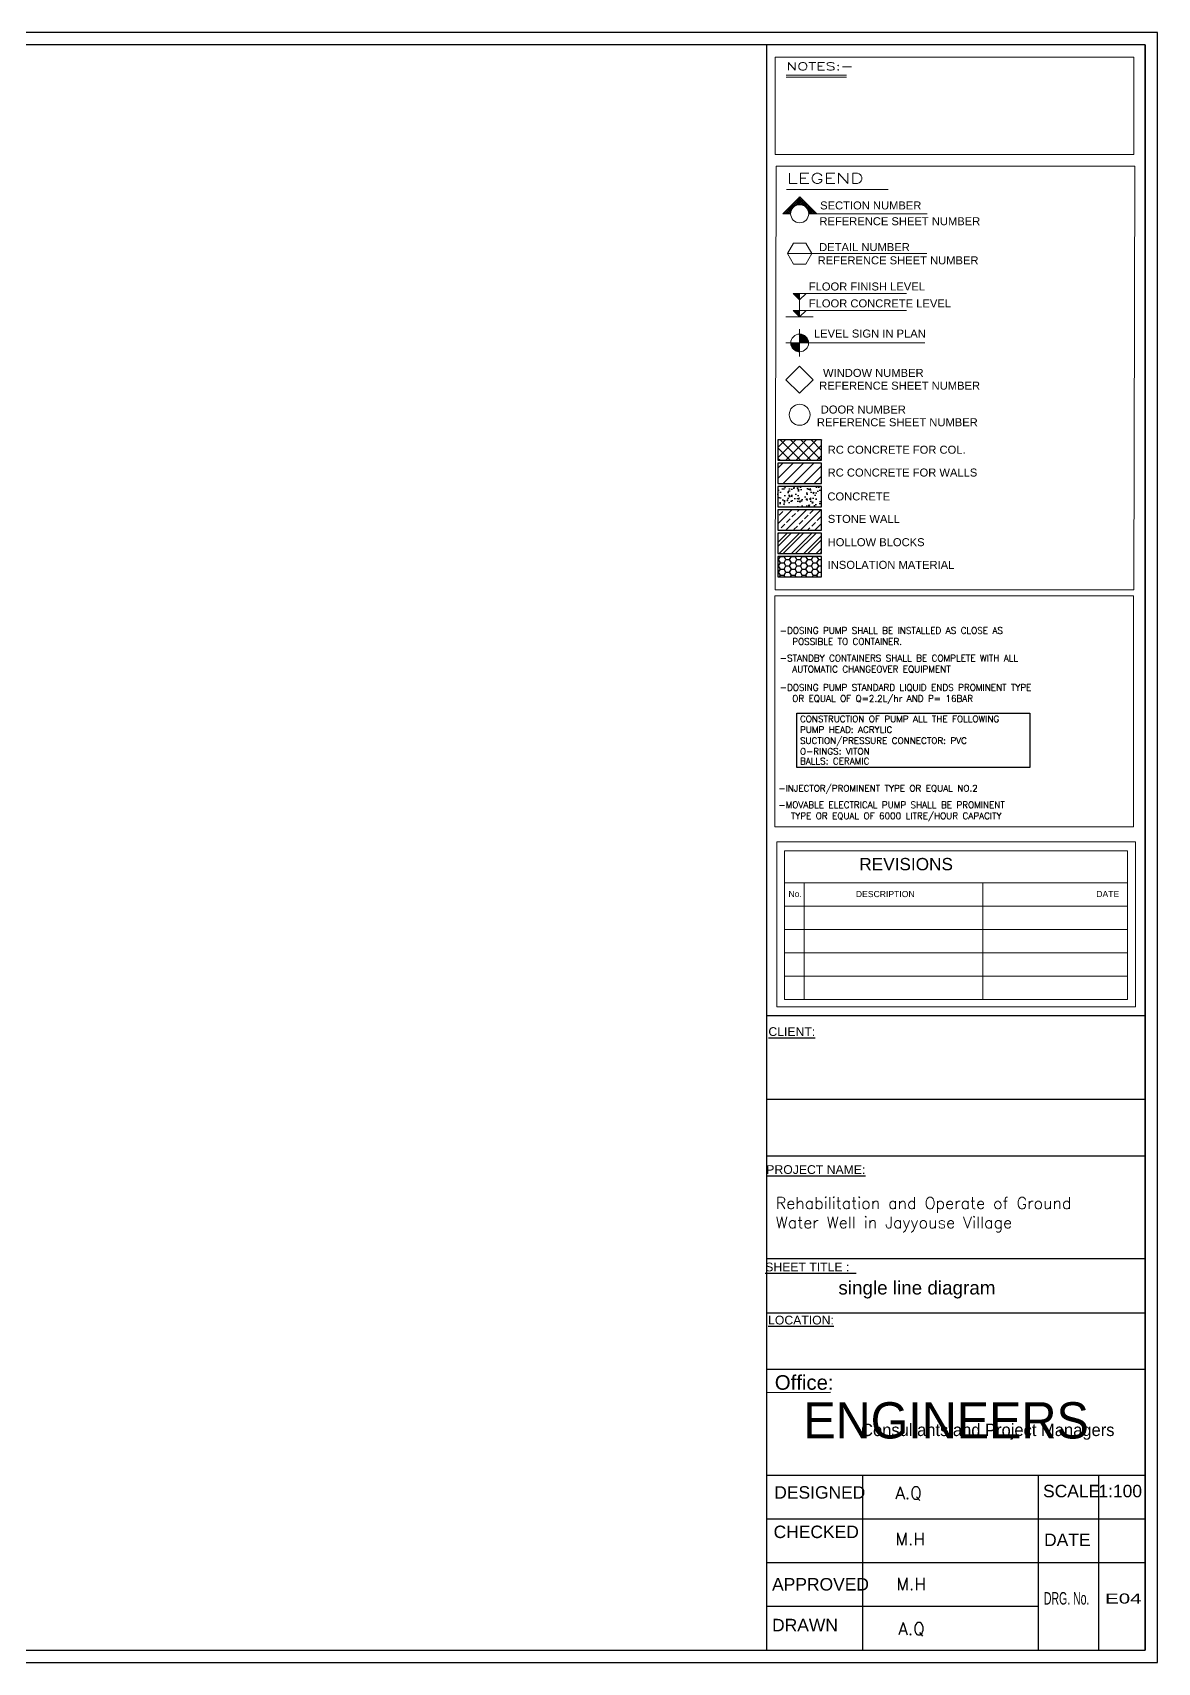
# Model space of a CAD drawing. Header units: inches. Extents: x 191440 to 383551, y 141449 to 284946.
# Drawn here: x 191798.75 to 191826.01, y 141492.66 to 141532.16 of the extents above; entities that cross this region are included whole.
import ezdxf
from ezdxf.enums import TextEntityAlignment as Align

# ---------------------------------------------------------------- set-up
doc = ezdxf.new("R2010")
doc.units = ezdxf.units.IN
doc.header["$MEASUREMENT"] = 0
for name, color, linetype in [('dim-f', 8, 'Continuous'), ('HEAD', 5, 'Continuous'), ('I - Outline', 60, 'Continuous'), ('VP', 7, 'Continuous')]:
    doc.layers.add(name, color=color, linetype=linetype)
doc.styles.add('5MM', font='simplex.shx', dxfattribs={"height": 1.25})
doc.styles.add('ROMAND10', font='ROMAND.shx', dxfattribs={"height": 0.2})
doc.styles.add('ROMANS', font='romans', dxfattribs={"height": 1})
doc.styles.add('ROMANT', font='ROMAND.SHX')
doc.styles.get("Standard").update_dxf_attribs({"font": 'txt.shx', "height": 0.2})
doc.styles.add('STYLE7', font='swissi.ttf')

# ---------------------------------------------------------------- blocks, each defined once
blk = doc.blocks.new('engineers')
at = {"layer": 'dim-f', "char_height": 1.25, "attachment_point": 1, "style": '5MM'}
for s, width, insert in [('\\pt0.5;{\\fGill Sans MT|b0|i0|c0|p34;\\H1.08x;\\C30;\\c2254834;ENGINEERS\\P\\ptz;   \\P\\H0.92593x;  }', 116.5, (16.033, 18.44)), ('{\\fGill Sans MT|b0|i0|c0|p34;\\H1.08x;\\C152;\\c12285479; \\H0.34074x;Consultants and Project Managers}', 11.50217, (17.683, 17.64))]:
    blk.add_mtext_dynamic_manual_height_columns(s, width=width, gutter_width=6.25, heights=[0], dxfattribs=dict(at, insert=insert))

msp = doc.modelspace()

# ---------------------------------------------------------------- hatches: boundary and pattern name
at = {"layer": 'I - Outline'}
h = msp.add_hatch(dxfattribs=at)
h.set_pattern_fill('ANSI37', color=8, scale=1.411978)
h.set_pattern_definition([(45, (190914.48858, 141495.38974), (-0.124802422, 0.124802422), []), (135, (190914.48858, 141495.38974), (-0.124802422, -0.124802422), [])])
h.paths.add_polyline_path([(191817.87225, 141522.28792), (191816.81327, 141522.28792), (191816.81327, 141521.79373), (191817.87225, 141521.79373)])
h = msp.add_hatch(dxfattribs=at)
h.set_pattern_fill('ANSI31', color=8, scale=1.411978)
h.set_pattern_definition([(45, (190914.48858, 141495.38974), (-0.124802422, 0.124802422), [])])
h.paths.add_polyline_path([(191817.87225, 141521.22894), (191817.87225, 141521.72313), (191816.81327, 141521.72313), (191816.81327, 141521.22894)])
h = msp.add_hatch(dxfattribs=at)
h.set_pattern_fill('AR-CONC', color=8, scale=0.042359)
h.set_pattern_definition([(50, (190914.48858, 141495.38974), (0.30382673, -0.026581394), [0.03176951, -0.34946461]), (355, (190914.48858, 141495.38974), (-0.05877416, 0.31862367), [0.02541561, -0.27957169]), (100.451444, (190914.5139, 141495.38752), (0.24505257, 0.29204228), [0.02699993, -0.29699922]), (46.1842, (190914.4886, 141495.47445), (0.45207645, -0.07011289), [0.04765426, -0.52419691]), (96.635635, (190914.52626, 141495.4686), (0.3959167, 0.41263027), [0.04049992, -0.44549908]), (351.184164, (190914.4886, 141495.47445), (0.3959167, 0.41263027), [0.03812341, -0.41935753]), (21, (190914.53094, 141495.45327), (0.25284593, -0.17054673), [0.03176951, -0.34946461]), (326, (190914.53094, 141495.45327), (0.10306678, 0.30716882), [0.02541561, -0.27957169]), (71.451445, (190914.552, 141495.43906), (0.35591271, 0.13662209), [0.02699993, -0.29699922]), (37.5, (190914.48858, 141495.38974), (0.005150835, 0.141011662), [0, -0.27618294, 0, -0.283807623, 0, -0.28063067]), (7.5, (190914.48858, 141495.38974), (0.111434537, 0.167070224), [0, -0.161812704, 0, -0.269829038, 0, -0.10695735]), (327.5, (190914.39412, 141495.38974), (0.226123696, -0.009554096), [0, -0.105898367, 0, -0.330402904, 0, -0.438419238]), (317.5, (190914.35176, 141495.38974), (0.24703385, 0.042403816), [0, -0.137667877, 0, -0.219421416, 0, -0.3113412])])
h.paths.add_polyline_path([(191817.87225, 141521.15834), (191816.81327, 141521.15834), (191816.81327, 141520.66415), (191817.87225, 141520.66415)])
h = msp.add_hatch(dxfattribs=at)
h.set_pattern_fill('ANSI33', color=8, scale=0.988385)
h.set_pattern_definition([(45, (190914.48858, 141495.38974), (-0.17472339, 0.17472339), []), (45, (190914.6633, 141495.38974), (-0.17472339, 0.17472339), [0.123548094, -0.061774047])])
h.paths.add_polyline_path([(191817.87225, 141520.59355), (191816.81327, 141520.59355), (191816.81327, 141520.09935), (191817.87225, 141520.09935)])
h = msp.add_hatch(dxfattribs=at)
h.set_pattern_fill('ANSI32', color=8, scale=0.564791)
h.set_pattern_definition([(45, (190914.48858, 141495.38974), (-0.149762906, 0.149762906), []), (45, (190914.58843, 141495.38974), (-0.149762906, 0.149762906), [])])
h.paths.add_polyline_path([(191817.87225, 141520.02876), (191816.81327, 141520.02876), (191816.81327, 141519.53456), (191817.87225, 141519.53456)])
h = msp.add_hatch(dxfattribs=at)
h.set_pattern_fill('HONEY', color=8, scale=0.705989)
h.set_pattern_definition([(0, (190914.488584, 141495.389736), (0.132372958, 0.076425563), [0.088248639, -0.176497278]), (120, (190914.488584, 141495.389736), (-0.132372958, 0.076425563), [0.088248639, -0.176497278]), (60, (190914.488584, 141495.389736), (0, 0.152851126), [-0.176497278, 0.088248639])])
h.paths.add_polyline_path([(191817.87225, 141519.46396), (191816.81327, 141519.46396), (191816.81327, 141518.96977), (191817.87225, 141518.96977)])

# ---------------------------------------------------------------- linework, layer by layer
msp.add_lwpolyline([(191826.00873, 141532.15898), (191768.50873, 141532.15898), (191768.50873, 141492.65898), (191826.00873, 141492.65898), (191826.00873, 141532.15898)])
for points in [[(191825.70873, 141531.85898), (191768.80873, 141531.85898), (191768.80873, 141492.95898), (191825.70873, 141492.95898)], [(191817.26779, 141515.66491), (191822.91432, 141515.66491), (191822.91432, 141514.34551), (191817.26779, 141514.34551)]]:
    msp.add_lwpolyline(points, close=True)
at = {"layer": 'I - Outline', "color": 7}
for p, q in [((191816.54514, 141492.95898), (191816.54574, 141531.85885)), ((191825.70873, 141531.85898), (191825.70873, 141492.95898)), ((191825.71552, 141508.33065), (191816.54467, 141508.33053)), ((191825.69902, 141506.2976), (191816.54606, 141506.29747)), ((191816.54544, 141504.93434), (191825.71641, 141504.93446)), ((191816.54544, 141504.93434), (191825.71641, 141504.93446)), ((191825.70872, 141502.43801), (191816.54527, 141502.43812)), ((191816.54501, 141501.13116), (191825.71571, 141501.13128)), ((191825.71589, 141499.76085), (191816.54504, 141499.76072)), ((191816.54515, 141497.19707), (191825.71585, 141497.1972)), ((191818.86064, 141497.1971), (191818.86072, 141492.95898)), ((191823.12186, 141497.19714), (191823.12194, 141492.95898)), ((191824.57915, 141497.19718), (191824.57923, 141492.95898)), ((191816.54516, 141496.13809), (191825.71586, 141496.13821)), ((191816.54518, 141495.0791), (191825.71588, 141495.07923)), ((191816.54519, 141494.02012), (191823.12192, 141494.02024))]:
    msp.add_line(p, q, dxfattribs=at)
at = {"layer": 'I - Outline', "color": 8, "lineweight": 0}
for p, q in [((191816.7455, 141529.20656), (191816.74574, 141531.56514)), ((191816.74574, 141531.56514), (191825.43766, 141531.56526)), ((191825.43766, 141531.56526), (191825.43742, 141529.20667)), ((191817.01513, 141531.12948), (191818.47816, 141531.12951)), ((191817.01513, 141531.08132), (191818.47816, 141531.08135)), ((191825.43742, 141529.20667), (191816.7455, 141529.20656)), ((191816.74569, 141518.65385), (191816.77384, 141528.92416)), ((191816.77384, 141528.92416), (191825.46576, 141528.92428)), ((191825.46576, 141528.92428), (191825.43761, 141518.65397)), ((191817.02506, 141528.35943), (191819.48783, 141528.35947)), ((191817.12177, 141527.76867), (191816.93109, 141527.76867)), ((191816.96542, 141527.76867), (191816.94826, 141527.78583)), ((191817.01216, 141527.76867), (191816.97163, 141527.8092)), ((191817.05891, 141527.76867), (191816.995, 141527.83258)), ((191817.10566, 141527.76867), (191817.01837, 141527.85595)), ((191817.12367, 141527.7974), (191817.04175, 141527.87932)), ((191817.04586, 141527.76867), (191817.14617, 141527.86899)), ((191817.13226, 141527.83555), (191817.06512, 141527.9027)), ((191817.14597, 141527.86859), (191817.08849, 141527.92607)), ((191817.0926, 141527.76867), (191817.12405, 141527.80012)), ((191817.16381, 141527.8975), (191817.11186, 141527.94944)), ((191817.18534, 141527.92271), (191817.13523, 141527.97282)), ((191817.21043, 141527.94437), (191817.15861, 141527.99619)), ((191817.2392, 141527.96234), (191817.18198, 141528.01956)), ((191817.27209, 141527.9762), (191817.20535, 141528.04294)), ((191817.31003, 141527.985), (191817.22872, 141528.06631)), ((191817.23987, 141527.96269), (191817.34019, 141528.06301)), ((191817.30874, 141527.98482), (191817.34019, 141528.01627)), ((191817.41444, 141527.97409), (191817.34019, 141528.04834)), ((191817.35521, 141527.98658), (191817.34019, 141528.00159)), ((191817.39699, 141527.97958), (191817.47155, 141528.05414)), ((191817.43133, 141527.96717), (191817.49492, 141528.03077)), ((191817.46133, 141527.95042), (191817.5183, 141528.0074)), ((191817.48755, 141527.9299), (191817.54167, 141527.98402)), ((191817.5102, 141527.9058), (191817.56504, 141527.96065)), ((191817.52923, 141527.87809), (191817.58842, 141527.93728)), ((191817.54431, 141527.84642), (191817.61179, 141527.91391)), ((191817.61986, 141527.76868), (191817.5456, 141527.84294)), ((191817.55466, 141527.81003), (191817.63516, 141527.89054)), ((191817.57311, 141527.76868), (191817.55809, 141527.7837)), ((191820.43245, 141527.76873), (191817.55861, 141527.76868)), ((191817.56006, 141527.76868), (191817.65854, 141527.86716)), ((191817.6068, 141527.76868), (191817.68191, 141527.84379)), ((191817.65355, 141527.76868), (191817.70528, 141527.82042)), ((191817.70029, 141527.76868), (191817.72866, 141527.79705)), ((191817.74704, 141527.76868), (191817.75203, 141527.77367)), ((191817.19435, 141527.05387), (191817.04849, 141526.80123)), ((191817.48607, 141527.05387), (191817.19435, 141527.05387)), ((191817.63193, 141526.80124), (191817.48607, 141527.05387)), ((191820.42326, 141526.80129), (191817.04849, 141526.80123)), ((191817.04849, 141526.80123), (191817.19436, 141526.5486)), ((191817.19436, 141526.5486), (191817.48608, 141526.5486)), ((191817.48608, 141526.5486), (191817.63193, 141526.80124)), ((191817.18386, 141525.8331), (191819.93229, 141525.83315)), ((191817.34023, 141525.68306), (191817.18386, 141525.8331)), ((191817.19122, 141525.82603), (191817.19828, 141525.8331)), ((191817.19917, 141525.8184), (191817.21387, 141525.8331)), ((191817.20712, 141525.81077), (191817.22945, 141525.8331)), ((191817.21508, 141525.80314), (191817.24503, 141525.8331)), ((191817.22303, 141525.79552), (191817.26061, 141525.8331)), ((191817.23098, 141525.78789), (191817.27619, 141525.8331)), ((191817.23893, 141525.78026), (191817.29177, 141525.8331)), ((191817.24688, 141525.77263), (191817.30736, 141525.8331)), ((191817.25484, 141525.765), (191817.32294, 141525.8331)), ((191817.26279, 141525.75737), (191817.33852, 141525.8331)), ((191817.27074, 141525.74974), (191817.34023, 141525.81923)), ((191817.27869, 141525.74211), (191817.34023, 141525.80365)), ((191817.28664, 141525.73448), (191817.34023, 141525.78806)), ((191817.2946, 141525.72685), (191817.34023, 141525.77248)), ((191817.30255, 141525.71922), (191817.34023, 141525.7569)), ((191817.3105, 141525.71159), (191817.34023, 141525.74132)), ((191817.34023, 141525.8331), (191817.34024, 141525.27151)), ((191817.34023, 141525.68306), (191817.4966, 141525.8331)), ((191817.18387, 141525.42155), (191819.9323, 141525.4216)), ((191817.34024, 141525.27151), (191817.18387, 141525.42155)), ((191817.18795, 141525.41763), (191817.19187, 141525.42155)), ((191817.1959, 141525.41), (191817.20745, 141525.42155)), ((191817.20386, 141525.40237), (191817.22303, 141525.42155)), ((191817.21181, 141525.39474), (191817.23862, 141525.42155)), ((191817.21976, 141525.38711), (191817.2542, 141525.42155)), ((191817.22771, 141525.37948), (191817.26978, 141525.42155)), ((191817.23566, 141525.37185), (191817.28536, 141525.42155)), ((191817.24362, 141525.36422), (191817.30094, 141525.42155)), ((191817.25157, 141525.35659), (191817.31653, 141525.42155)), ((191817.25952, 141525.34896), (191817.33211, 141525.42155)), ((191817.26747, 141525.34133), (191817.34024, 141525.4141)), ((191817.27542, 141525.3337), (191817.34024, 141525.39852)), ((191817.28338, 141525.32607), (191817.34024, 141525.38294)), ((191817.29133, 141525.31844), (191817.34024, 141525.36735)), ((191817.29928, 141525.31081), (191817.34024, 141525.35177)), ((191817.31845, 141525.70396), (191817.34023, 141525.72574)), ((191817.3264, 141525.69633), (191817.34023, 141525.71015)), ((191817.33436, 141525.6887), (191817.34023, 141525.69457)), ((191817.34024, 141525.27151), (191817.49661, 141525.42156)), ((191817.00918, 141525.2715), (191817.6713, 141525.27152)), ((191817.30723, 141525.30318), (191817.34024, 141525.33619)), ((191817.31518, 141525.29555), (191817.34024, 141525.32061)), ((191817.32313, 141525.28792), (191817.34024, 141525.30503)), ((191817.33109, 141525.28029), (191817.34024, 141525.28945)), ((191817.33904, 141525.27266), (191817.34024, 141525.27386)), ((191817.34025, 141524.9681), (191817.34026, 141524.30598)), ((191817.00919, 141524.63703), (191820.37486, 141524.6371)), ((191817.12611, 141524.62343), (191817.13972, 141524.63704)), ((191817.12749, 141524.60922), (191817.1553, 141524.63704)), ((191817.12967, 141524.59583), (191817.17088, 141524.63704)), ((191817.13256, 141524.58313), (191817.18647, 141524.63704)), ((191817.13607, 141524.57106), (191817.20205, 141524.63704)), ((191817.14016, 141524.55956), (191817.21763, 141524.63704)), ((191817.14476, 141524.54858), (191817.23321, 141524.63704)), ((191817.14985, 141524.5381), (191817.24879, 141524.63704)), ((191817.15541, 141524.52807), (191817.26437, 141524.63704)), ((191817.16141, 141524.51848), (191817.27996, 141524.63704)), ((191817.16783, 141524.50932), (191817.29554, 141524.63704)), ((191817.17466, 141524.50058), (191817.31112, 141524.63704)), ((191817.1819, 141524.49224), (191817.3267, 141524.63704)), ((191817.18955, 141524.4843), (191817.34025, 141524.63501)), ((191817.19759, 141524.47676), (191817.34025, 141524.61943)), ((191817.20604, 141524.46962), (191817.34025, 141524.60384)), ((191817.21489, 141524.4629), (191817.34025, 141524.58826)), ((191817.22416, 141524.45658), (191817.34025, 141524.57268)), ((191817.23386, 141524.4507), (191817.34025, 141524.5571)), ((191817.34025, 141524.83757), (191817.35386, 141524.85118)), ((191817.34025, 141524.82199), (191817.36806, 141524.8498)), ((191817.34025, 141524.80641), (191817.38146, 141524.84762)), ((191817.34025, 141524.79083), (191817.39415, 141524.84473)), ((191817.34025, 141524.77524), (191817.40622, 141524.84122)), ((191817.34025, 141524.75966), (191817.41772, 141524.83714)), ((191817.34025, 141524.74408), (191817.4287, 141524.83254)), ((191817.34025, 141524.7285), (191817.43919, 141524.82744)), ((191817.34025, 141524.71292), (191817.44922, 141524.82189)), ((191817.34025, 141524.69734), (191817.4588, 141524.81589)), ((191817.34025, 141524.68175), (191817.46796, 141524.80947)), ((191817.34025, 141524.66617), (191817.47671, 141524.80263)), ((191817.34025, 141524.65059), (191817.48505, 141524.79539)), ((191817.34228, 141524.63704), (191817.49299, 141524.78775)), ((191817.35787, 141524.63704), (191817.50053, 141524.77971)), ((191817.37345, 141524.63704), (191817.50766, 141524.77126)), ((191817.38903, 141524.63704), (191817.51439, 141524.76241)), ((191817.40461, 141524.63704), (191817.5207, 141524.75314)), ((191817.42019, 141524.63704), (191817.52659, 141524.74344)), ((191817.43577, 141524.63704), (191817.53202, 141524.7333)), ((191817.45136, 141524.63704), (191817.53699, 141524.72268)), ((191817.46694, 141524.63704), (191817.54147, 141524.71157)), ((191817.48252, 141524.63704), (191817.5454, 141524.69993)), ((191817.4981, 141524.63704), (191817.54876, 141524.6877)), ((191817.51368, 141524.63704), (191817.55147, 141524.67483)), ((191817.52927, 141524.63704), (191817.55346, 141524.66124)), ((191817.54485, 141524.63704), (191817.5546, 141524.6468)), ((191817.244, 141524.44526), (191817.34025, 141524.54152)), ((191817.25462, 141524.4403), (191817.34025, 141524.52594)), ((191817.26573, 141524.43582), (191817.34025, 141524.51035)), ((191817.27737, 141524.43189), (191817.34025, 141524.49477)), ((191817.2896, 141524.42853), (191817.34026, 141524.47919)), ((191817.30247, 141524.42582), (191817.34026, 141524.46361)), ((191817.31606, 141524.42383), (191817.34026, 141524.44803)), ((191817.3305, 141524.42269), (191817.34026, 141524.43244)), ((191817.33682, 141524.07436), (191817.00921, 141523.74674)), ((191817.66444, 141523.74675), (191817.33682, 141524.07436)), ((191817.00921, 141523.74674), (191817.33683, 141523.41913)), ((191817.33683, 141523.41913), (191817.66444, 141523.74675)), ((191825.43761, 141518.65397), (191816.74569, 141518.65385)), ((191816.7367, 141518.50718), (191825.42862, 141518.50729)), ((191816.73681, 141512.91091), (191816.7367, 141518.50718)), ((191825.42862, 141518.50729), (191825.42873, 141512.91102)), ((191825.42873, 141512.91102), (191816.73681, 141512.91091)), ((191816.78405, 141512.54867), (191825.47597, 141512.54878)), ((191816.78413, 141508.54424), (191816.78405, 141512.54867)), ((191816.97368, 141512.32465), (191825.28635, 141512.32476)), ((191816.97375, 141508.72828), (191816.97368, 141512.32465)), ((191825.28635, 141512.32476), (191825.28642, 141508.72839)), ((191825.47597, 141512.54878), (191825.47605, 141508.54436)), ((191816.9737, 141511.55375), (191825.28637, 141511.55386)), ((191817.44985, 141511.55376), (191817.4499, 141508.72829)), ((191821.77862, 141511.55385), (191821.77868, 141508.72838)), ((191816.97371, 141510.98866), (191825.28638, 141510.98877)), ((191816.97372, 141510.42357), (191825.28639, 141510.42368)), ((191816.97373, 141509.85847), (191825.2864, 141509.85858)), ((191816.97374, 141509.29338), (191825.28641, 141509.29349)), ((191825.47605, 141508.54436), (191816.78413, 141508.54424)), ((191825.28642, 141508.72839), (191816.97375, 141508.72828))]:
    msp.add_line(p, q, dxfattribs=at)
at = {"layer": 'I - Outline', "color": 8}
for p, q in [((191816.93109, 141527.76867), (191817.34405, 141528.18164)), ((191816.95237, 141527.76867), (191817.34019, 141528.1565)), ((191816.99911, 141527.76867), (191817.34019, 141528.10976)), ((191817.34019, 141528.04834), (191817.27547, 141528.11306)), ((191817.34019, 141528.09508), (191817.29884, 141528.13643)), ((191817.34019, 141528.14183), (191817.32221, 141528.1598)), ((191817.34019, 141527.98709), (191817.34018, 141528.17777)), ((191817.34019, 141528.1565), (191817.35468, 141528.171)), ((191817.34019, 141528.10976), (191817.37806, 141528.14763)), ((191817.71335, 141527.76868), (191817.34019, 141528.14183)), ((191817.34019, 141528.06301), (191817.40143, 141528.12426)), ((191817.75702, 141527.76868), (191817.34405, 141528.18164)), ((191817.34019, 141528.00159), (191817.2521, 141528.08968)), ((191817.34019, 141528.01627), (191817.4248, 141528.10089)), ((191817.6666, 141527.76868), (191817.34019, 141528.09508)), ((191817.35711, 141527.98644), (191817.44818, 141528.07751))]:
    msp.add_line(p, q, dxfattribs=at)
at = {"layer": 'I - Outline', "color": 4}
msp.add_line((191816.54524, 141499.20206), (191818.08403, 141499.20695), dxfattribs=at)
at = {"layer": 'I - Outline', "color": 8}
for points in [[(191817.87225, 141522.28792), (191816.81327, 141522.28792), (191816.81327, 141521.79373), (191817.87225, 141521.79373)], [(191817.87225, 141521.72313), (191816.81327, 141521.72313), (191816.81327, 141521.22894), (191817.87225, 141521.22894)], [(191817.87225, 141521.15834), (191816.81327, 141521.15834), (191816.81327, 141520.66415), (191817.87225, 141520.66415)], [(191817.87225, 141520.59355), (191816.81327, 141520.59355), (191816.81327, 141520.09935), (191817.87225, 141520.09935)], [(191817.87225, 141520.02876), (191816.81327, 141520.02876), (191816.81327, 141519.53456), (191817.87225, 141519.53456)], [(191817.87225, 141519.46396), (191816.81327, 141519.46396), (191816.81327, 141518.96977), (191817.87225, 141518.96977)]]:
    msp.add_lwpolyline(points, close=True, dxfattribs=at)
at = {"layer": 'I - Outline', "color": 8, "lineweight": 0}
for centre, radius in [((191817.34019, 141527.76868), 0.21842), ((191817.34025, 141524.63704), 0.21457), ((191817.34029, 141522.89655), 0.25338)]:
    msp.add_circle(centre, radius, dxfattribs=at)

# ---------------------------------------------------------------- block references
at = {"layer": 'I - Outline', "xscale": 0.6506395646974747, "yscale": 0.6506395646974747, "zscale": 0.6506395646974747, "rotation": 0.0010941101885149}
msp.add_blockref('engineers', (191806.9974, 141486.96636), dxfattribs=at)

# ---------------------------------------------------------------- texts
at = {"layer": 'HEAD', "color": 7, "style": 'ROMANS'}
for s, p in [(' -DOSING PUMP SHALL BE INSTALLED AS CLOSE AS ', (191816.75295, 141517.58893)), ('POSSIBLE TO CONTAINER.', (191817.16124, 141517.32209)), (' -STANDBY CONTAINERS SHALL BE COMPLETE WITH ALL ', (191816.75295, 141516.92018)), ('AUTOMATIC CHANGEOVER EQUIPMENT', (191817.16124, 141516.65334)), (' -DOSING PUMP STANDARD LIQUID ENDS PROMINENT TYPE ', (191816.75295, 141516.20916)), ('OR EQUAL OF Q=2.2L/hr AND P= 16BAR', (191817.16124, 141515.94232)), ('CONSTRUCTION OF PUMP ALL THE FOLLOWING', (191817.34812, 141515.4465)), ('SUCTION/PRESSURE CONNECTOR: PVC', (191817.34812, 141514.92027)), ('PUMP HEAD: ACRYLIC', (191817.34812, 141515.1872)), ('O-RINGS: VITON', (191817.34812, 141514.66096)), ('BALLS: CERAMIC', (191817.34812, 141514.42454)), (' -INJECTOR/PROMINENT TYPE OR EQUAL NO.2', (191816.71848, 141513.76547)), (' -MOVABLE ELECTRICAL PUMP SHALL BE PROMINENT ', (191816.71848, 141513.36359)), ('TYPE OR EQUAL OF 6000 LITRE/HOUR CAPACITY', (191817.12678, 141513.09675))]:
    msp.add_text(s, height=0.1563047, dxfattribs=at).set_placement(p)
at = {"layer": 'I - Outline', "color": 7, "style": 'ROMANT', "width": 1.5}
for s, height, p in [('NOTES:-', 0.187366, (191817.01848, 141531.24611)), ('LEGEND', 0.243576, (191817.03244, 141528.50508))]:
    msp.add_text(s, height=height, rotation=0.001094, dxfattribs=at).set_placement(p)
at = {"layer": 'I - Outline', "color": 8, "lineweight": 0, "style": 'STYLE7'}
for s, height, p in [('SECTION NUMBER', 0.1939171, (191817.83659, 141527.87327)), ('REFERENCE SHEET NUMBER', 0.1939171, (191817.81846, 141527.49006)), ('DETAIL NUMBER', 0.1939171, (191817.81152, 141526.86417)), ('REFERENCE SHEET NUMBER', 0.1939171, (191817.77524, 141526.5428)), ('FLOOR FINISH LEVEL', 0.1939171, (191817.56146, 141525.90911)), ('FLOOR CONCRETE LEVEL', 0.1939171, (191817.56167, 141525.49912)), ('LEVEL SIGN IN PLAN', 0.1939171, (191817.68648, 141524.76775)), ('WINDOW NUMBER', 0.1939171, (191817.9065, 141523.81415)), ('REFERENCE SHEET NUMBER', 0.1939171, (191817.81356, 141523.50561)), ('DOOR NUMBER', 0.1939171, (191817.85068, 141522.92662)), ('REFERENCE SHEET NUMBER', 0.1939171, (191817.75774, 141522.61809)), ('RC CONCRETE FOR COL.', 0.1939171, (191818.02061, 141521.95255)), ('RC CONCRETE FOR WALLS', 0.1939171, (191818.01819, 141521.39946)), ('CONCRETE', 0.193917, (191818.0123, 141520.82071)), ('STONE WALL', 0.193917, (191818.02229, 141520.27623)), ('HOLLOW BLOCKS', 0.1939171, (191818.01902, 141519.71142)), ('INSOLATION MATERIAL', 0.1939171, (191818.01903, 141519.16247))]:
    msp.add_text(s, height=height, rotation=0.001094, dxfattribs=at).set_placement(p)
at = {"layer": 'I - Outline', "color": 4, "style": 'STYLE7'}
for s, height, p in [('REVISIONS', 0.298334, (191818.78574, 141511.85705)), ('No.', 0.149167, (191817.06792, 141511.20831)), ('DESCRIPTION', 0.149167, (191818.70258, 141511.20642)), ('DATE', 0.149167, (191824.52749, 141511.20663)), ('Office:', 0.352995, (191816.73754, 141499.26706)), ('DESIGNED', 0.302446, (191816.72468, 141496.62747)), ('SCALE', 0.302446, (191823.23777, 141496.66052)), ('1:100', 0.302446, (191824.57915, 141496.66052)), ('CHECKED', 0.302446, (191816.70894, 141495.67213)), ('DATE', 0.302446, (191823.26338, 141495.47899)), ('APPROVED', 0.302446, (191816.67207, 141494.40135)), ('DRAWN', 0.302446, (191816.67207, 141493.41297))]:
    msp.add_text(s, height=height, rotation=0.001094, dxfattribs=at).set_placement(p)
for s, height, p in [('%%UCLIENT:', 0.211797, (191817.15017, 141507.841)), ('%%UPROJECT NAME:', 0.2117967, (191817.73213, 141504.49702)), ('%%USHEET TITLE :  ', 0.2117967, (191817.60756, 141502.13642)), ('%%ULOCATION:', 0.2117967, (191817.37257, 141500.84936))]:
    msp.add_text(s, height=height, rotation=0.001094, dxfattribs=at).set_placement(p, align=Align.CENTER)
for s, height, width, p, p2 in [('DRG. No.', 0.302446, 0.621053, (191823.25884, 141494.06023), (191824.36175, 141494.06025)), ('E04', 0.241957, 1.556051, (191824.74168, 141494.08609), (191825.62401, 141494.08611))]:
    msp.add_text(s, height=height, rotation=0.001094, dxfattribs=dict(at, width=width)).set_placement(p, p2, align=Align.FIT)
at = {"layer": 'VP', "attachment_point": 1, "style": 'ROMAND10'}
for s, insert, char_height, width in [('Rehabilitation and Operate of Ground Water Well in Jayyouse Village', (191816.76193, 141503.93238), 0.2823956, 8.3697183), ('A.Q', (191819.65879, 141496.9141), 0.299294, 0.7332692), ('M.H', (191819.65879, 141495.79854), 0.299294, 0.7332692), ('M.H', (191819.68018, 141494.70698), 0.299294, 0.7332692), ('A.Q', (191819.73084, 141493.624), 0.299294, 0.7332692)]:
    msp.add_mtext(s, dxfattribs=dict(at, insert=insert, char_height=char_height, width=width))
at = {"layer": 'VP', "insert": (191820.18209, 141501.47699), "char_height": 0.4446, "width": 658.3725157, "attachment_point": 8}
msp.add_mtext('{\\fArial|b0|i0|c0|p34;\\H0.7351x;single line diagram}', dxfattribs=at)

doc.saveas('drawing.dxf')
